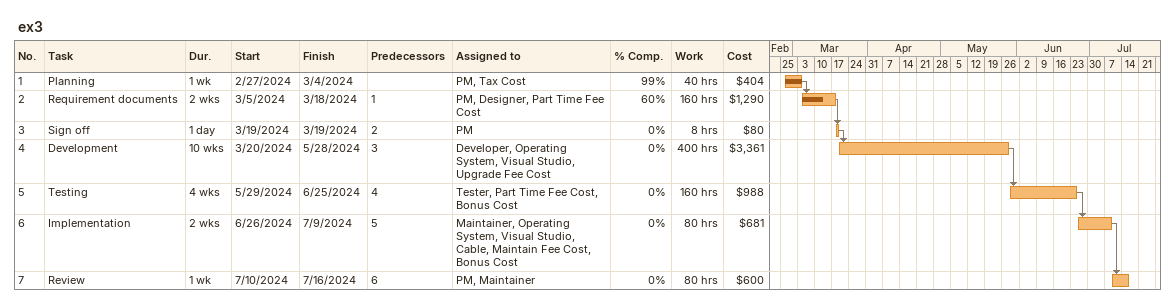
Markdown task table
ex3

| ID | Task | Duration | Start | Finish | Predecessors | Resources | % complete | Work (h) | Cost ($) |
|---|---|---|---|---|---|---|---|---|---|
| 1 | Planning | 1w | 2024-02-27 | 2024-03-04 |  | PM, Tax Cost | 99 | 40 | 404 |
| 2 | Requirement documents | 2w | 2024-03-05 | 2024-03-18 | 1 | PM, Designer, Part Time Fee Cost | 60 | 160 | 1290 |
| 3 | Sign off | 1d | 2024-03-19 | 2024-03-19 | 2 | PM | 0 | 8 | 80 |
| 4 | Development | 10w | 2024-03-20 | 2024-05-28 | 3 | Developer, Operating System, Visual Studio, Upgrade Fee Cost | 0 | 400 | 3361 |
| 5 | Testing | 4w | 2024-05-29 | 2024-06-25 | 4 | Tester, Part Time Fee Cost, Bonus Cost | 0 | 160 | 988 |
| 6 | Implementation | 2w | 2024-06-26 | 2024-07-09 | 5 | Maintainer, Operating System, Visual Studio, Cable, Maintain Fee Cost, Bonus Cost | 0 | 80 | 681 |
| 7 | Review | 1w | 2024-07-10 | 2024-07-16 | 6 | PM, Maintainer | 0 | 80 | 600 |
